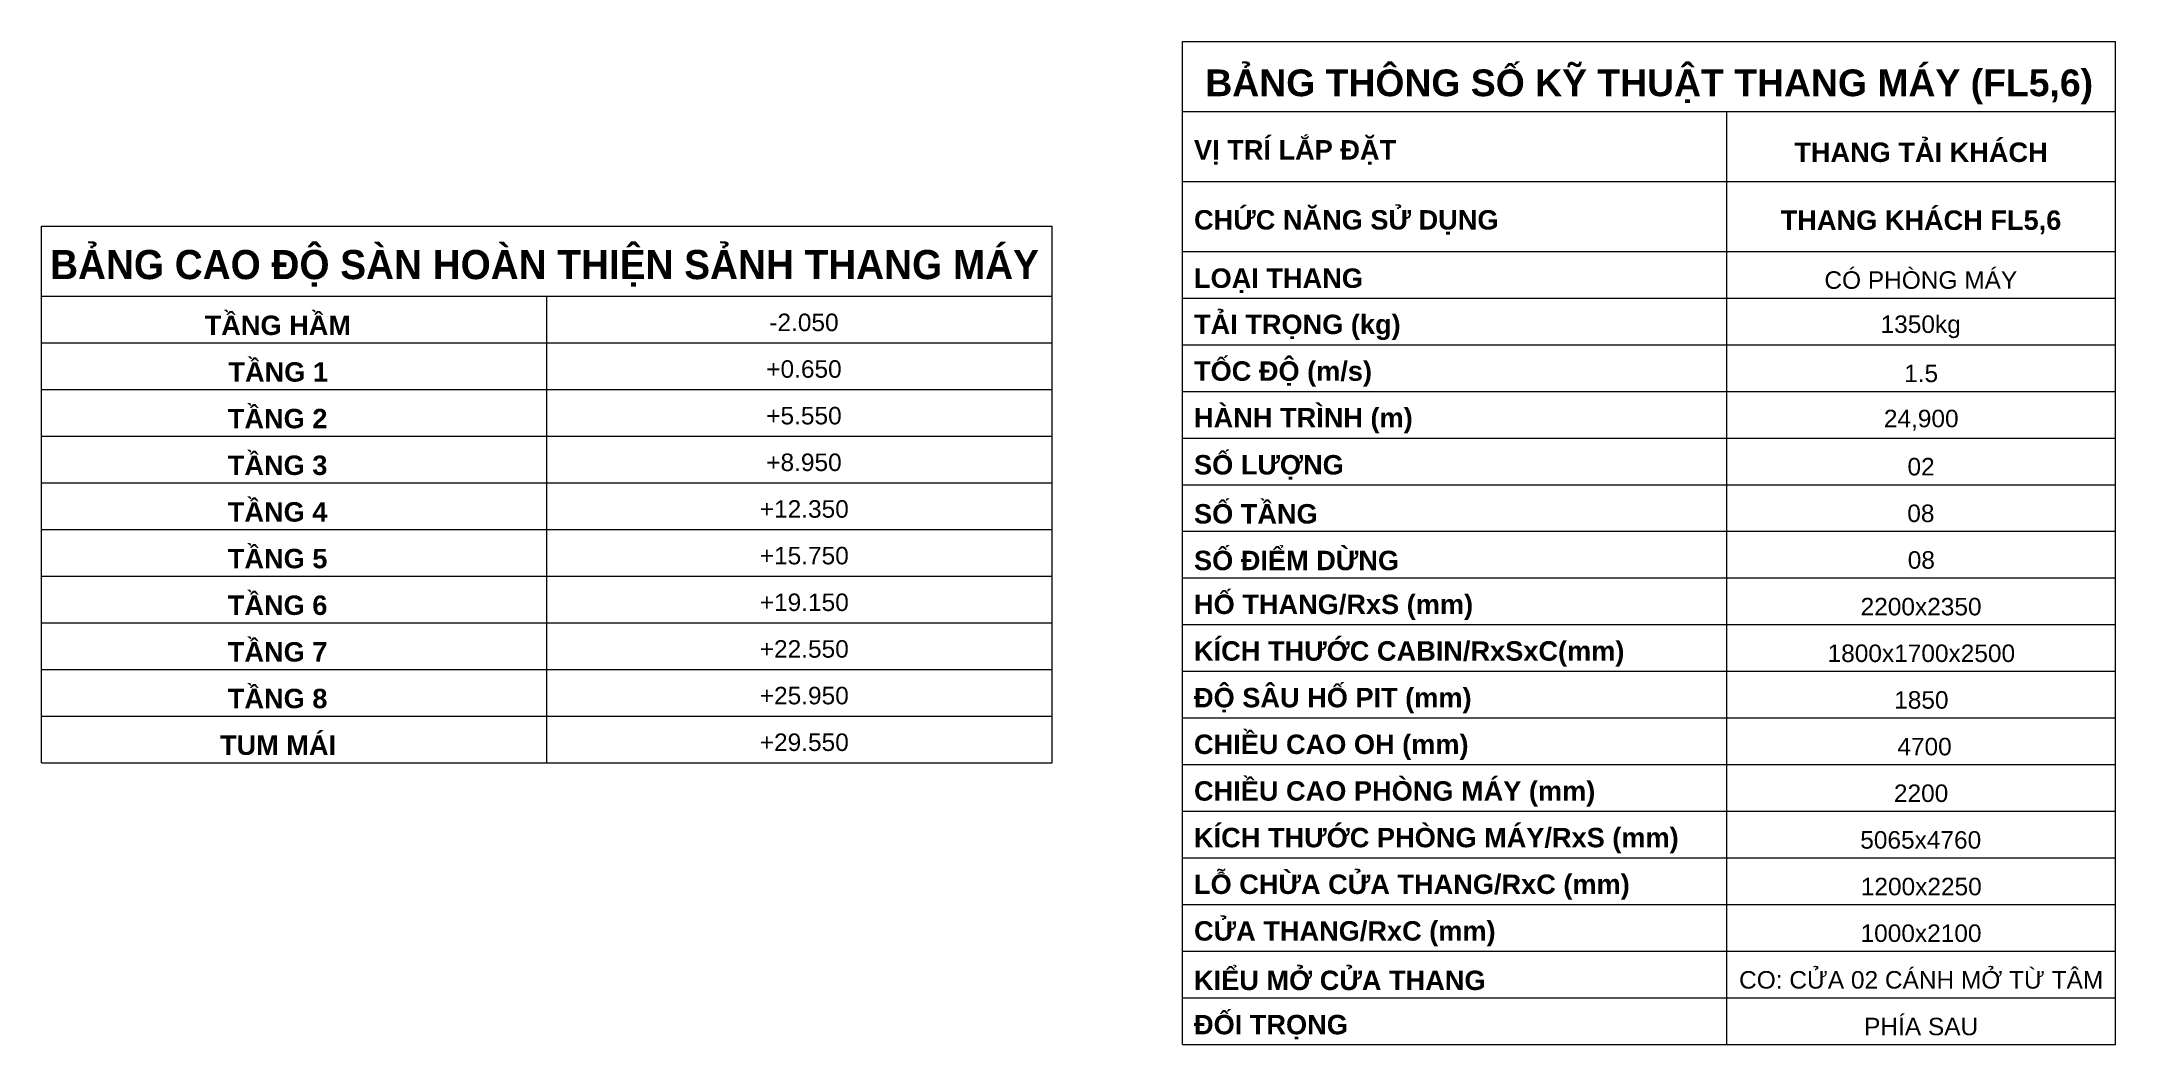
# Model space of a CAD drawing. Header units: millimetres. Extents: x 110757 to 149279, y 2002 to 54990.
# Drawn here: x 143944 to 149279, y 2002 to 4582 of the extents above.
import ezdxf

# ---------------------------------------------------------------- set-up
doc = ezdxf.new("R2010")
doc.units = ezdxf.units.MM
for name, color, linetype, lineweight in [('A-DETL-THIN', 151, 'Continuous', 18), ('G-ANNO-TEXT-1', 7, 'Continuous', 9), ('G-ANNO-TEXT-2', 5, 'Continuous', 9)]:
    doc.layers.add(name, color=color, linetype=linetype, lineweight=lineweight)
doc.styles.add('Arial_2', font='arial.ttf', dxfattribs={"height": 45})
doc.styles.add('Arial_B_1', font='arialbd.ttf', dxfattribs={"width": 0.95, "height": 75})
doc.styles.add('Arial_B_2', font='arialbd.ttf', dxfattribs={"height": 50})
doc.styles.add('Arial_B_3', font='arialbd.ttf', dxfattribs={"height": 68.75})

msp = doc.modelspace()

# ---------------------------------------------------------------- linework, layer by layer
at = {"layer": 'A-DETL-THIN'}
for p, q in [((146878.8, 2002), (146878.8, 4582)), ((146878.8, 4582), (149278.8, 4582)), ((149278.8, 2002), (149278.8, 4582)), ((146878.8, 4402), (149278.8, 4402)), ((148278.8, 2122), (148278.8, 4402)), ((148278.8, 2002), (148278.8, 4402)), ((146878.8, 4222), (149278.8, 4222)), ((143944.2, 4106.9), (146544.2, 4106.9)), ((143944.2, 2726.9), (143944.2, 4106.9)), ((146544.2, 2726.9), (146544.2, 4106.9)), ((146878.8, 4042), (149278.8, 4042)), ((143944.2, 3926.9), (146544.2, 3926.9)), ((143944.2, 3926.9), (146544.2, 3926.9)), ((145244.2, 2726.9), (145244.2, 3926.9)), ((146878.8, 3922), (149278.8, 3922)), ((143944.2, 3806.9), (146544.2, 3806.9)), ((146878.8, 3802), (149278.8, 3802)), ((143944.2, 3686.9), (146544.2, 3686.9)), ((146878.8, 3682), (149278.8, 3682)), ((143944.2, 3566.9), (146544.2, 3566.9)), ((146878.8, 3562), (149278.8, 3562)), ((143944.2, 3446.9), (146544.2, 3446.9)), ((146878.8, 3442), (149278.8, 3442)), ((143944.2, 3326.9), (146544.2, 3326.9)), ((146878.8, 3322), (149278.8, 3322)), ((143944.2, 3206.9), (146544.2, 3206.9)), ((146878.8, 3202), (149278.8, 3202)), ((143944.2, 3086.9), (146544.2, 3086.9)), ((146878.8, 3082), (149278.8, 3082)), ((143944.2, 2966.9), (146544.2, 2966.9)), ((146878.8, 2962), (149278.8, 2962)), ((143944.2, 2846.9), (146544.2, 2846.9)), ((146878.8, 2842), (149278.8, 2842)), ((143944.2, 2726.9), (146544.2, 2726.9)), ((146878.8, 2722), (149278.8, 2722)), ((146878.8, 2602), (149278.8, 2602)), ((146878.8, 2482), (148278.8, 2482)), ((146878.8, 2482), (149278.8, 2482)), ((146878.8, 2362), (149278.8, 2362)), ((146878.8, 2242), (149278.8, 2242)), ((146878.8, 2122), (149278.8, 2122)), ((146878.8, 2002), (149278.8, 2002))]:
    msp.add_line(p, q, dxfattribs=at)

# ---------------------------------------------------------------- texts
at = {"layer": 'G-ANNO-TEXT-1', "line_spacing_factor": 0.936439}
for s, insert, char_height, width, attachment_point, style in [('\\pt12.50013,25.00025,37.49969,49.99981,62.49994,75.00006,87.50019,100.00031,112.49975,124.99988,137.5,150.00013,162.50025,174.99969,187.49981,199.99994,212.50006,225.00019,237.50031,249.99975,262.49988,275,287.50013,300.00025,312.49969,324.99981,337.49994,350.00006,362.50019,375.00031,387.49975,399.99988;BẢNG THÔNG SỐ KỸ THUẬT THANG MÁY (FL5,6)', (148079.4, 4465.2), 68.75, 2383, 5, 'Arial_B_3'), ('\\pt317.5,635,952.5,1270,1587.5,1905,2222.5,2540,2857.5,3175,3492.5,3810,4127.5,4445,4762.5,5080,5397.5,5715,6032.5,6350,6667.5,6985,7302.5,7620,7937.5,8255,8572.5,8890,9207.5,9525,9842.5,10160;VỊ TRÍ LẮP ĐẶT', (146908.6, 4296.7), 50, 985.5, 4, 'Arial_B_2'), ('\\pt317.5,635,952.5,1270,1587.5,1905,2222.5,2540,2857.5,3175,3492.5,3810,4127.5,4445,4762.5,5080,5397.5,5715,6032.5,6350,6667.5,6985,7302.5,7620,7937.5,8255,8572.5,8890,9207.5,9525,9842.5,10160;THANG TẢI KHÁCH', (148778.5, 4296.7), 50, 879.75, 5, 'Arial_B_2'), ('\\pt317.5,635,952.5,1270,1587.5,1905,2222.5,2540,2857.5,3175,3492.5,3810,4127.5,4445,4762.5,5080,5397.5,5715,6032.5,6350,6667.5,6985,7302.5,7620,7937.5,8255,8572.5,8890,9207.5,9525,9842.5,10160;CHỨC NĂNG SỬ DỤNG', (146908.6, 4116.7), 50, 912.75, 4, 'Arial_B_2'), ('\\pt317.5,635,952.5,1270,1587.5,1905,2222.5,2540,2857.5,3175,3492.5,3810,4127.5,4445,4762.5,5080,5397.5,5715,6032.5,6350,6667.5,6985,7302.5,7620,7937.5,8255,8572.5,8890,9207.5,9525,9842.5,10160;THANG KHÁCH FL5,6', (148778.5, 4116.7), 50, 879.75, 5, 'Arial_B_2'), ('\\pt237.50025,474.99975,712.5,950.00025,1187.49975,1425,1662.50025,1899.99975,2137.5,2375.00025,2612.49975,2850,3087.50025,3324.99975,3562.5,3800.00025,4037.49975,4275,4512.50025,4749.99975,4987.5,5225.00025,5462.49975,5700,5937.50025,6174.99975,6412.5,6650.00025,6887.49975,7125,7362.50025,7599.99975;BẢNG CAO ĐỘ SÀN HOÀN THIỆN SẢNH THANG MÁY', (145238, 3998.4), 75, 2750.725, 5, 'Arial_B_1'), ('\\pt317.5,635,952.5,1270,1587.5,1905,2222.5,2540,2857.5,3175,3492.5,3810,4127.5,4445,4762.5,5080,5397.5,5715,6032.5,6350,6667.5,6985,7302.5,7620,7937.5,8255,8572.5,8890,9207.5,9525,9842.5,10160;LOẠI THANG', (146908.6, 3966.7), 50, 912.75, 4, 'Arial_B_2'), ('\\pt317.5,635,952.5,1270,1587.5,1905,2222.5,2540,2857.5,3175,3492.5,3810,4127.5,4445,4762.5,5080,5397.5,5715,6032.5,6350,6667.5,6985,7302.5,7620,7937.5,8255,8572.5,8890,9207.5,9525,9842.5,10160;TẢI TRỌNG (kg)', (146908.6, 3846.7), 50, 901.25, 4, 'Arial_B_2'), ('\\pt317.5,635,952.5,1270,1587.5,1905,2222.5,2540,2857.5,3175,3492.5,3810,4127.5,4445,4762.5,5080,5397.5,5715,6032.5,6350,6667.5,6985,7302.5,7620,7937.5,8255,8572.5,8890,9207.5,9525,9842.5,10160;TẦNG HẦM', (144552.1, 3851.6), 50, 555.75, 5, 'Arial_B_2'), ('\\pt317.5,635,952.5,1270,1587.5,1905,2222.5,2540,2857.5,3175,3492.5,3810,4127.5,4445,4762.5,5080,5397.5,5715,6032.5,6350,6667.5,6985,7302.5,7620,7937.5,8255,8572.5,8890,9207.5,9525,9842.5,10160;TẦNG 1', (144553.1, 3731.6), 50, 555.75, 5, 'Arial_B_2'), ('\\pt317.5,635,952.5,1270,1587.5,1905,2222.5,2540,2857.5,3175,3492.5,3810,4127.5,4445,4762.5,5080,5397.5,5715,6032.5,6350,6667.5,6985,7302.5,7620,7937.5,8255,8572.5,8890,9207.5,9525,9842.5,10160;TỐC ĐỘ (m/s)', (146908.6, 3726.7), 50, 896.25, 4, 'Arial_B_2'), ('\\pt317.5,635,952.5,1270,1587.5,1905,2222.5,2540,2857.5,3175,3492.5,3810,4127.5,4445,4762.5,5080,5397.5,5715,6032.5,6350,6667.5,6985,7302.5,7620,7937.5,8255,8572.5,8890,9207.5,9525,9842.5,10160;TẦNG 2', (144551.6, 3611.6), 50, 398.5, 5, 'Arial_B_2'), ('\\pt317.5,635,952.5,1270,1587.5,1905,2222.5,2540,2857.5,3175,3492.5,3810,4127.5,4445,4762.5,5080,5397.5,5715,6032.5,6350,6667.5,6985,7302.5,7620,7937.5,8255,8572.5,8890,9207.5,9525,9842.5,10160;HÀNH TRÌNH (m)', (146908.6, 3606.7), 50, 896.25, 4, 'Arial_B_2'), ('\\pt317.5,635,952.5,1270,1587.5,1905,2222.5,2540,2857.5,3175,3492.5,3810,4127.5,4445,4762.5,5080,5397.5,5715,6032.5,6350,6667.5,6985,7302.5,7620,7937.5,8255,8572.5,8890,9207.5,9525,9842.5,10160;TẦNG 3', (144551.6, 3491.6), 50, 398.5, 5, 'Arial_B_2'), ('\\pt317.5,635,952.5,1270,1587.5,1905,2222.5,2540,2857.5,3175,3492.5,3810,4127.5,4445,4762.5,5080,5397.5,5715,6032.5,6350,6667.5,6985,7302.5,7620,7937.5,8255,8572.5,8890,9207.5,9525,9842.5,10160;SỐ LƯỢNG', (146908.6, 3486.7), 50, 896.25, 4, 'Arial_B_2'), ('\\pt317.5,635,952.5,1270,1587.5,1905,2222.5,2540,2857.5,3175,3492.5,3810,4127.5,4445,4762.5,5080,5397.5,5715,6032.5,6350,6667.5,6985,7302.5,7620,7937.5,8255,8572.5,8890,9207.5,9525,9842.5,10160;TẦNG 4', (144551.6, 3371.6), 50, 398.5, 5, 'Arial_B_2'), ('\\pt317.5,635,952.5,1270,1587.5,1905,2222.5,2540,2857.5,3175,3492.5,3810,4127.5,4445,4762.5,5080,5397.5,5715,6032.5,6350,6667.5,6985,7302.5,7620,7937.5,8255,8572.5,8890,9207.5,9525,9842.5,10160;SỐ TẦNG', (146908.6, 3366.7), 50, 896.25, 4, 'Arial_B_2'), ('\\pt317.5,635,952.5,1270,1587.5,1905,2222.5,2540,2857.5,3175,3492.5,3810,4127.5,4445,4762.5,5080,5397.5,5715,6032.5,6350,6667.5,6985,7302.5,7620,7937.5,8255,8572.5,8890,9207.5,9525,9842.5,10160;TẦNG 5', (144551.6, 3251.6), 50, 398.5, 5, 'Arial_B_2'), ('\\pt317.5,635,952.5,1270,1587.5,1905,2222.5,2540,2857.5,3175,3492.5,3810,4127.5,4445,4762.5,5080,5397.5,5715,6032.5,6350,6667.5,6985,7302.5,7620,7937.5,8255,8572.5,8890,9207.5,9525,9842.5,10160;SỐ ĐIỂM DỪNG', (146908.6, 3246.7), 50, 896.25, 4, 'Arial_B_2'), ('\\pt317.5,635,952.5,1270,1587.5,1905,2222.5,2540,2857.5,3175,3492.5,3810,4127.5,4445,4762.5,5080,5397.5,5715,6032.5,6350,6667.5,6985,7302.5,7620,7937.5,8255,8572.5,8890,9207.5,9525,9842.5,10160;TẦNG 6', (144551.6, 3131.6), 50, 398.5, 5, 'Arial_B_2'), ('\\pt317.5,635,952.5,1270,1587.5,1905,2222.5,2540,2857.5,3175,3492.5,3810,4127.5,4445,4762.5,5080,5397.5,5715,6032.5,6350,6667.5,6985,7302.5,7620,7937.5,8255,8572.5,8890,9207.5,9525,9842.5,10160;HỐ THANG/RxS (mm)', (146908.6, 3126.7), 50, 1347.75, 4, 'Arial_B_2'), ('\\pt317.5,635,952.5,1270,1587.5,1905,2222.5,2540,2857.5,3175,3492.5,3810,4127.5,4445,4762.5,5080,5397.5,5715,6032.5,6350,6667.5,6985,7302.5,7620,7937.5,8255,8572.5,8890,9207.5,9525,9842.5,10160;TẦNG 7', (144551.6, 3011.6), 50, 398.5, 5, 'Arial_B_2'), ('\\pt317.5,635,952.5,1270,1587.5,1905,2222.5,2540,2857.5,3175,3492.5,3810,4127.5,4445,4762.5,5080,5397.5,5715,6032.5,6350,6667.5,6985,7302.5,7620,7937.5,8255,8572.5,8890,9207.5,9525,9842.5,10160;KÍCH THƯỚC CABIN/RxSxC(mm)', (146908.6, 3006.7), 50, 1346, 4, 'Arial_B_2'), ('\\pt317.5,635,952.5,1270,1587.5,1905,2222.5,2540,2857.5,3175,3492.5,3810,4127.5,4445,4762.5,5080,5397.5,5715,6032.5,6350,6667.5,6985,7302.5,7620,7937.5,8255,8572.5,8890,9207.5,9525,9842.5,10160;ĐỘ SÂU HỐ PIT (mm)', (146908.6, 2886.7), 50, 1344.5, 4, 'Arial_B_2'), ('\\pt317.5,635,952.5,1270,1587.5,1905,2222.5,2540,2857.5,3175,3492.5,3810,4127.5,4445,4762.5,5080,5397.5,5715,6032.5,6350,6667.5,6985,7302.5,7620,7937.5,8255,8572.5,8890,9207.5,9525,9842.5,10160;TẦNG 8', (144551.6, 2891.6), 50, 398.5, 5, 'Arial_B_2'), ('\\pt317.5,635,952.5,1270,1587.5,1905,2222.5,2540,2857.5,3175,3492.5,3810,4127.5,4445,4762.5,5080,5397.5,5715,6032.5,6350,6667.5,6985,7302.5,7620,7937.5,8255,8572.5,8890,9207.5,9525,9842.5,10160;TUM MÁI', (144552.6, 2771.6), 50, 398.5, 5, 'Arial_B_2'), ('\\pt317.5,635,952.5,1270,1587.5,1905,2222.5,2540,2857.5,3175,3492.5,3810,4127.5,4445,4762.5,5080,5397.5,5715,6032.5,6350,6667.5,6985,7302.5,7620,7937.5,8255,8572.5,8890,9207.5,9525,9842.5,10160;CHIỀU CAO OH (mm)', (146908.6, 2766.7), 50, 1341.25, 4, 'Arial_B_2'), ('\\pt317.5,635,952.5,1270,1587.5,1905,2222.5,2540,2857.5,3175,3492.5,3810,4127.5,4445,4762.5,5080,5397.5,5715,6032.5,6350,6667.5,6985,7302.5,7620,7937.5,8255,8572.5,8890,9207.5,9525,9842.5,10160;CHIỀU CAO PHÒNG MÁY (mm)', (146908.6, 2646.7), 50, 1342.75, 4, 'Arial_B_2'), ('\\pt317.5,635,952.5,1270,1587.5,1905,2222.5,2540,2857.5,3175,3492.5,3810,4127.5,4445,4762.5,5080,5397.5,5715,6032.5,6350,6667.5,6985,7302.5,7620,7937.5,8255,8572.5,8890,9207.5,9525,9842.5,10160;KÍCH THƯỚC PHÒNG MÁY/RxS (mm)', (146908.6, 2526.7), 50, 1347.75, 4, 'Arial_B_2'), ('\\pt317.5,635,952.5,1270,1587.5,1905,2222.5,2540,2857.5,3175,3492.5,3810,4127.5,4445,4762.5,5080,5397.5,5715,6032.5,6350,6667.5,6985,7302.5,7620,7937.5,8255,8572.5,8890,9207.5,9525,9842.5,10160;LỖ CHỪA CỬA THANG/RxC (mm)', (146908.6, 2406.7), 50, 1339.5, 4, 'Arial_B_2'), ('\\pt317.5,635,952.5,1270,1587.5,1905,2222.5,2540,2857.5,3175,3492.5,3810,4127.5,4445,4762.5,5080,5397.5,5715,6032.5,6350,6667.5,6985,7302.5,7620,7937.5,8255,8572.5,8890,9207.5,9525,9842.5,10160;CỬA THANG/RxC (mm)', (146908.6, 2286.7), 50, 1346, 4, 'Arial_B_2'), ('\\pt317.5,635,952.5,1270,1587.5,1905,2222.5,2540,2857.5,3175,3492.5,3810,4127.5,4445,4762.5,5080,5397.5,5715,6032.5,6350,6667.5,6985,7302.5,7620,7937.5,8255,8572.5,8890,9207.5,9525,9842.5,10160;KIỂU MỞ CỬA THANG', (146908.6, 2166.7), 50, 1356, 4, 'Arial_B_2'), ('\\pt317.5,635,952.5,1270,1587.5,1905,2222.5,2540,2857.5,3175,3492.5,3810,4127.5,4445,4762.5,5080,5397.5,5715,6032.5,6350,6667.5,6985,7302.5,7620,7937.5,8255,8572.5,8890,9207.5,9525,9842.5,10160;ĐỐI TRỌNG', (146908.6, 2046.7), 50, 1356, 4, 'Arial_B_2')]:
    msp.add_mtext(s, dxfattribs=dict(at, insert=insert, char_height=char_height, width=width, attachment_point=attachment_point, style=style))
at = {"layer": 'G-ANNO-TEXT-2', "char_height": 45, "attachment_point": 5, "line_spacing_factor": 0.936439, "style": 'Arial_2'}
for s, insert, width in [('\\pt317.5002,634.99995,952.50015,1269.9999,1587.5001,1904.99985,2222.50005,2539.9998,2857.5,3175.0002,3492.49995,3810.00015,4127.4999,4445.0001,4762.49985,5080.00005,5397.4998,5715,6032.5002,6349.99995,6667.50015,6984.9999,7302.5001,7619.99985,7937.50005,8254.9998,8572.5,8890.0002,9207.49995,9525.00015,9842.4999,10160.0001;CÓ PHÒNG MÁY', (148778, 3968), 993.75), ('\\pt317.5002,634.99995,952.50015,1269.9999,1587.5001,1904.99985,2222.50005,2539.9998,2857.5,3175.0002,3492.49995,3810.00015,4127.4999,4445.0001,4762.49985,5080.00005,5397.4998,5715,6032.5002,6349.99995,6667.50015,6984.9999,7302.5001,7619.99985,7937.50005,8254.9998,8572.5,8890.0002,9207.49995,9525.00015,9842.4999,10160.0001;-2.050', (145905.4, 3859.2), 597), ('\\pt317.5002,634.99995,952.50015,1269.9999,1587.5001,1904.99985,2222.50005,2539.9998,2857.5,3175.0002,3492.49995,3810.00015,4127.4999,4445.0001,4762.49985,5080.00005,5397.4998,5715,6032.5002,6349.99995,6667.50015,6984.9999,7302.5001,7619.99985,7937.50005,8254.9998,8572.5,8890.0002,9207.49995,9525.00015,9842.4999,10160.0001;1350kg', (148777.7, 3848), 997.25), ('\\pt317.5002,634.99995,952.50015,1269.9999,1587.5001,1904.99985,2222.50005,2539.9998,2857.5,3175.0002,3492.49995,3810.00015,4127.4999,4445.0001,4762.49985,5080.00005,5397.4998,5715,6032.5002,6349.99995,6667.50015,6984.9999,7302.5001,7619.99985,7937.50005,8254.9998,8572.5,8890.0002,9207.49995,9525.00015,9842.4999,10160.0001;+0.650', (145905.4, 3739.2), 597), ('\\pt317.5002,634.99995,952.50015,1269.9999,1587.5001,1904.99985,2222.50005,2539.9998,2857.5,3175.0002,3492.49995,3810.00015,4127.4999,4445.0001,4762.49985,5080.00005,5397.4998,5715,6032.5002,6349.99995,6667.50015,6984.9999,7302.5001,7619.99985,7937.50005,8254.9998,8572.5,8890.0002,9207.49995,9525.00015,9842.4999,10160.0001;1.5', (148778.9, 3728), 1002.25), ('\\pt317.5002,634.99995,952.50015,1269.9999,1587.5001,1904.99985,2222.50005,2539.9998,2857.5,3175.0002,3492.49995,3810.00015,4127.4999,4445.0001,4762.49985,5080.00005,5397.4998,5715,6032.5002,6349.99995,6667.50015,6984.9999,7302.5001,7619.99985,7937.50005,8254.9998,8572.5,8890.0002,9207.49995,9525.00015,9842.4999,10160.0001;+5.550', (145905.4, 3619.2), 597), ('\\pt317.5002,634.99995,952.50015,1269.9999,1587.5001,1904.99985,2222.50005,2539.9998,2857.5,3175.0002,3492.49995,3810.00015,4127.4999,4445.0001,4762.49985,5080.00005,5397.4998,5715,6032.5002,6349.99995,6667.50015,6984.9999,7302.5001,7619.99985,7937.50005,8254.9998,8572.5,8890.0002,9207.49995,9525.00015,9842.4999,10160.0001;24,900', (148779.1, 3608), 1003.75), ('\\pt317.5002,634.99995,952.50015,1269.9999,1587.5001,1904.99985,2222.50005,2539.9998,2857.5,3175.0002,3492.49995,3810.00015,4127.4999,4445.0001,4762.49985,5080.00005,5397.4998,5715,6032.5002,6349.99995,6667.50015,6984.9999,7302.5001,7619.99985,7937.50005,8254.9998,8572.5,8890.0002,9207.49995,9525.00015,9842.4999,10160.0001;+8.950', (145905.4, 3499.2), 597), ('\\pt317.5002,634.99995,952.50015,1269.9999,1587.5001,1904.99985,2222.50005,2539.9998,2857.5,3175.0002,3492.49995,3810.00015,4127.4999,4445.0001,4762.49985,5080.00005,5397.4998,5715,6032.5002,6349.99995,6667.50015,6984.9999,7302.5001,7619.99985,7937.50005,8254.9998,8572.5,8890.0002,9207.49995,9525.00015,9842.4999,10160.0001;02', (148778.7, 3488), 995.5), ('\\pt317.5002,634.99995,952.50015,1269.9999,1587.5001,1904.99985,2222.50005,2539.9998,2857.5,3175.0002,3492.49995,3810.00015,4127.4999,4445.0001,4762.49985,5080.00005,5397.4998,5715,6032.5002,6349.99995,6667.50015,6984.9999,7302.5001,7619.99985,7937.50005,8254.9998,8572.5,8890.0002,9207.49995,9525.00015,9842.4999,10160.0001;+12.350', (145906.2, 3379.2), 597), ('\\pt317.5002,634.99995,952.50015,1269.9999,1587.5001,1904.99985,2222.50005,2539.9998,2857.5,3175.0002,3492.49995,3810.00015,4127.4999,4445.0001,4762.49985,5080.00005,5397.4998,5715,6032.5002,6349.99995,6667.50015,6984.9999,7302.5001,7619.99985,7937.50005,8254.9998,8572.5,8890.0002,9207.49995,9525.00015,9842.4999,10160.0001;08', (148778.2, 3368), 1003.75), ('\\pt317.5002,634.99995,952.50015,1269.9999,1587.5001,1904.99985,2222.50005,2539.9998,2857.5,3175.0002,3492.49995,3810.00015,4127.4999,4445.0001,4762.49985,5080.00005,5397.4998,5715,6032.5002,6349.99995,6667.50015,6984.9999,7302.5001,7619.99985,7937.50005,8254.9998,8572.5,8890.0002,9207.49995,9525.00015,9842.4999,10160.0001;+15.750', (145906.2, 3259.2), 597), ('\\pt317.5002,634.99995,952.50015,1269.9999,1587.5001,1904.99985,2222.50005,2539.9998,2857.5,3175.0002,3492.49995,3810.00015,4127.4999,4445.0001,4762.49985,5080.00005,5397.4998,5715,6032.5002,6349.99995,6667.50015,6984.9999,7302.5001,7619.99985,7937.50005,8254.9998,8572.5,8890.0002,9207.49995,9525.00015,9842.4999,10160.0001;08', (148779.4, 3248), 998.75), ('\\pt317.5002,634.99995,952.50015,1269.9999,1587.5001,1904.99985,2222.50005,2539.9998,2857.5,3175.0002,3492.49995,3810.00015,4127.4999,4445.0001,4762.49985,5080.00005,5397.4998,5715,6032.5002,6349.99995,6667.50015,6984.9999,7302.5001,7619.99985,7937.50005,8254.9998,8572.5,8890.0002,9207.49995,9525.00015,9842.4999,10160.0001;+19.150', (145906.2, 3139.2), 597), ('\\pt317.5002,634.99995,952.50015,1269.9999,1587.5001,1904.99985,2222.50005,2539.9998,2857.5,3175.0002,3492.49995,3810.00015,4127.4999,4445.0001,4762.49985,5080.00005,5397.4998,5715,6032.5002,6349.99995,6667.50015,6984.9999,7302.5001,7619.99985,7937.50005,8254.9998,8572.5,8890.0002,9207.49995,9525.00015,9842.4999,10160.0001;2200x2350', (148778.7, 3128), 1003.75), ('\\pt317.5002,634.99995,952.50015,1269.9999,1587.5001,1904.99985,2222.50005,2539.9998,2857.5,3175.0002,3492.49995,3810.00015,4127.4999,4445.0001,4762.49985,5080.00005,5397.4998,5715,6032.5002,6349.99995,6667.50015,6984.9999,7302.5001,7619.99985,7937.50005,8254.9998,8572.5,8890.0002,9207.49995,9525.00015,9842.4999,10160.0001;+22.550', (145906.2, 3019.2), 597), ('\\pt317.5002,634.99995,952.50015,1269.9999,1587.5001,1904.99985,2222.50005,2539.9998,2857.5,3175.0002,3492.49995,3810.00015,4127.4999,4445.0001,4762.49985,5080.00005,5397.4998,5715,6032.5002,6349.99995,6667.50015,6984.9999,7302.5001,7619.99985,7937.50005,8254.9998,8572.5,8890.0002,9207.49995,9525.00015,9842.4999,10160.0001;1800x1700x2500', (148779.4, 3008), 998.75), ('\\pt317.5002,634.99995,952.50015,1269.9999,1587.5001,1904.99985,2222.50005,2539.9998,2857.5,3175.0002,3492.49995,3810.00015,4127.4999,4445.0001,4762.49985,5080.00005,5397.4998,5715,6032.5002,6349.99995,6667.50015,6984.9999,7302.5001,7619.99985,7937.50005,8254.9998,8572.5,8890.0002,9207.49995,9525.00015,9842.4999,10160.0001;+25.950', (145906.2, 2899.2), 597), ('\\pt317.5002,634.99995,952.50015,1269.9999,1587.5001,1904.99985,2222.50005,2539.9998,2857.5,3175.0002,3492.49995,3810.00015,4127.4999,4445.0001,4762.49985,5080.00005,5397.4998,5715,6032.5002,6349.99995,6667.50015,6984.9999,7302.5001,7619.99985,7937.50005,8254.9998,8572.5,8890.0002,9207.49995,9525.00015,9842.4999,10160.0001;1850', (148779.4, 2888), 998.75), ('\\pt317.5002,634.99995,952.50015,1269.9999,1587.5001,1904.99985,2222.50005,2539.9998,2857.5,3175.0002,3492.49995,3810.00015,4127.4999,4445.0001,4762.49985,5080.00005,5397.4998,5715,6032.5002,6349.99995,6667.50015,6984.9999,7302.5001,7619.99985,7937.50005,8254.9998,8572.5,8890.0002,9207.49995,9525.00015,9842.4999,10160.0001;+29.550', (145906.2, 2779.2), 597), ('\\pt317.5002,634.99995,952.50015,1269.9999,1587.5001,1904.99985,2222.50005,2539.9998,2857.5,3175.0002,3492.49995,3810.00015,4127.4999,4445.0001,4762.49985,5080.00005,5397.4998,5715,6032.5002,6349.99995,6667.50015,6984.9999,7302.5001,7619.99985,7937.50005,8254.9998,8572.5,8890.0002,9207.49995,9525.00015,9842.4999,10160.0001;4700 ', (148787.6, 2768), 998.75), ('\\pt317.5002,634.99995,952.50015,1269.9999,1587.5001,1904.99985,2222.50005,2539.9998,2857.5,3175.0002,3492.49995,3810.00015,4127.4999,4445.0001,4762.49985,5080.00005,5397.4998,5715,6032.5002,6349.99995,6667.50015,6984.9999,7302.5001,7619.99985,7937.50005,8254.9998,8572.5,8890.0002,9207.49995,9525.00015,9842.4999,10160.0001;2200', (148778.8, 2648), 992.25), ('\\pt317.5002,634.99995,952.50015,1269.9999,1587.5001,1904.99985,2222.50005,2539.9998,2857.5,3175.0002,3492.49995,3810.00015,4127.4999,4445.0001,4762.49985,5080.00005,5397.4998,5715,6032.5002,6349.99995,6667.50015,6984.9999,7302.5001,7619.99985,7937.50005,8254.9998,8572.5,8890.0002,9207.49995,9525.00015,9842.4999,10160.0001;5065x4760', (148777.8, 2528), 992.25), ('\\pt317.5002,634.99995,952.50015,1269.9999,1587.5001,1904.99985,2222.50005,2539.9998,2857.5,3175.0002,3492.49995,3810.00015,4127.4999,4445.0001,4762.49985,5080.00005,5397.4998,5715,6032.5002,6349.99995,6667.50015,6984.9999,7302.5001,7619.99985,7937.50005,8254.9998,8572.5,8890.0002,9207.49995,9525.00015,9842.4999,10160.0001;1200x2250', (148779.2, 2408), 1003.75), ('\\pt317.5002,634.99995,952.50015,1269.9999,1587.5001,1904.99985,2222.50005,2539.9998,2857.5,3175.0002,3492.49995,3810.00015,4127.4999,4445.0001,4762.49985,5080.00005,5397.4998,5715,6032.5002,6349.99995,6667.50015,6984.9999,7302.5001,7619.99985,7937.50005,8254.9998,8572.5,8890.0002,9207.49995,9525.00015,9842.4999,10160.0001;1000x2100', (148778.6, 2288), 998.75), ('\\pt317.5002,634.99995,952.50015,1269.9999,1587.5001,1904.99985,2222.50005,2539.9998,2857.5,3175.0002,3492.49995,3810.00015,4127.4999,4445.0001,4762.49985,5080.00005,5397.4998,5715,6032.5002,6349.99995,6667.50015,6984.9999,7302.5001,7619.99985,7937.50005,8254.9998,8572.5,8890.0002,9207.49995,9525.00015,9842.4999,10160.0001;CO: CỬA 02 CÁNH MỞ TỪ TÂM', (148778.9, 2168), 1003.75), ('\\pt317.5002,634.99995,952.50015,1269.9999,1587.5001,1904.99985,2222.50005,2539.9998,2857.5,3175.0002,3492.49995,3810.00015,4127.4999,4445.0001,4762.49985,5080.00005,5397.4998,5715,6032.5002,6349.99995,6667.50015,6984.9999,7302.5001,7619.99985,7937.50005,8254.9998,8572.5,8890.0002,9207.49995,9525.00015,9842.4999,10160.0001;PHÍA SAU', (148778.9, 2048), 1003.75)]:
    msp.add_mtext(s, dxfattribs=dict(at, insert=insert, width=width))

doc.saveas('drawing.dxf')
